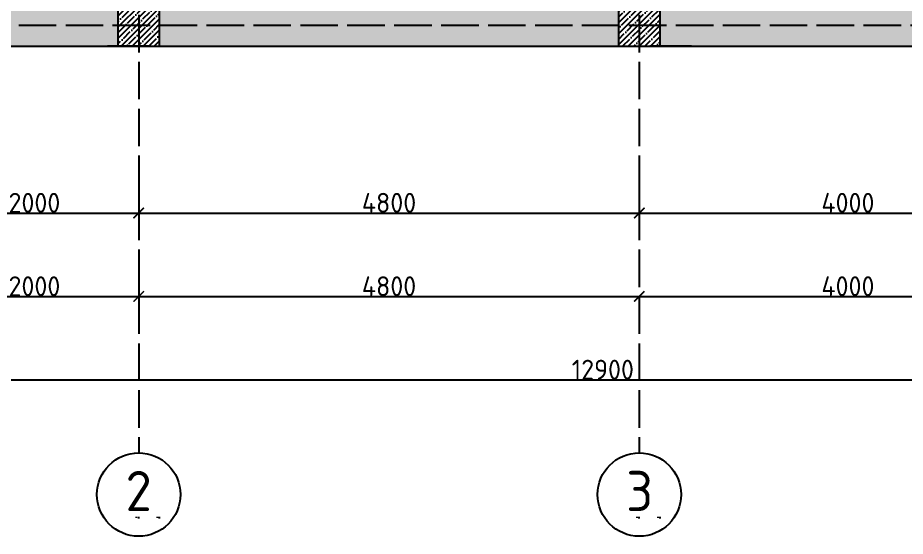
# Model space of a CAD drawing. Header units: millimetres. Extents: x -178199094 to 13669908, y -30538122 to 6091408.
# Drawn here: x 6818640 to 6827149, y 358530 to 363502 of the extents above; entities that cross this region are included whole.
import ezdxf

# ---------------------------------------------------------------- set-up
doc = ezdxf.new("R2010")
doc.units = ezdxf.units.MM
doc.linetypes.add('ACAD_ISO02W100', pattern=[15, 12, -3])
doc.layers.add('Plan 1', color=7, linetype='Continuous')
doc.styles.add('gost', font='GOST Common.ttf')
doc.dimstyles.new('GOST', dxfattribs={"dimtxt": 190, "dimasz": 100, "dimexe": 0.18, "dimexo": 0.06, "dimgap": 3, "dimtad": 1, "dimdec": 0, "dimzin": 0, "dimdsep": 46, "dimtxsty": 'gost', "dimblk": 'ARCHTICK', "dimcen": 0.09, "dimclrt": 256, "dimadec": 0, "dimazin": 0, "dimtfac": 1, "dimtdec": 0, "dimtofl": 0, "dimtmove": 0, "dimatfit": 3, "dimldrblk": 'ARCHTICK', "dimfxl": 200, "dimfxlon": 1, "dimtolj": 1, "dimtzin": 0, "dimarcsym": 0})

# ---------------------------------------------------------------- blocks, each defined once
blk = doc.blocks.new('_ArchTick')
at = {"color": 0, "linetype": 'ByBlock', "const_width": 0.15}
blk.add_lwpolyline([(-0.5, -0.5), (0.5, 0.5)], dxfattribs=at)
blk = doc.blocks.new('*D325')
at = {"color": 0, "lineweight": -2, "transparency": 16777216}
for p, q in [((6817799.9, 361829.8), (6817799.9, 361629.6)), ((6819799.9, 361829.8), (6819799.9, 361629.6)), ((6817799.9, 361629.8), (6819799.9, 361629.8))]:
    blk.add_line(p, q, dxfattribs=at)
at = {"layer": 'Defpoints', "color": 0, "transparency": 16777216}
for p in [(6817799.9, 363429.8), (6819799.9, 363429.8), (6819799.9, 361629.8)]:
    blk.add_point(p, dxfattribs=at)
at = {"color": 0, "lineweight": -2, "transparency": 16777216, "xscale": 100, "yscale": 100, "zscale": 100, "rotation": 180}
blk.add_blockref('_ArchTick', (6817799.9, 361629.8), dxfattribs=at)
at = {"color": 0, "lineweight": -2, "transparency": 16777216, "xscale": 100, "yscale": 100, "zscale": 100}
blk.add_blockref('_ArchTick', (6819799.9, 361629.8), dxfattribs=at)
at = {"transparency": 16777216, "insert": (6818799.9, 361727.8), "char_height": 190, "attachment_point": 5, "style": 'gost'}
blk.add_mtext('\\A1;2000', dxfattribs=at)
blk = doc.blocks.new('*D326')
at = {"color": 0, "lineweight": -2, "transparency": 16777216}
for p, q in [((6819799.9, 361829.8), (6819799.9, 361629.6)), ((6824599.7, 361829.8), (6824599.7, 361629.6)), ((6819799.9, 361629.8), (6824599.7, 361629.8))]:
    blk.add_line(p, q, dxfattribs=at)
at = {"layer": 'Defpoints', "color": 0, "transparency": 16777216}
for p in [(6819799.9, 363429.8), (6824599.7, 363429.8), (6824599.7, 361629.8)]:
    blk.add_point(p, dxfattribs=at)
at = {"color": 0, "lineweight": -2, "transparency": 16777216, "xscale": 100, "yscale": 100, "zscale": 100, "rotation": 180}
blk.add_blockref('_ArchTick', (6819799.9, 361629.8), dxfattribs=at)
at = {"color": 0, "lineweight": -2, "transparency": 16777216, "xscale": 100, "yscale": 100, "zscale": 100}
blk.add_blockref('_ArchTick', (6824599.7, 361629.8), dxfattribs=at)
at = {"transparency": 16777216, "insert": (6822199.8, 361727.8), "char_height": 190, "attachment_point": 5, "style": 'gost'}
blk.add_mtext('\\A1;4800', dxfattribs=at)
blk = doc.blocks.new('*D327')
at = {"color": 0, "lineweight": -2, "transparency": 16777216}
for p, q in [((6824599.7, 361829.8), (6824599.7, 361629.6)), ((6828599.7, 361829.8), (6828599.7, 361629.6)), ((6824599.7, 361629.8), (6828599.7, 361629.8))]:
    blk.add_line(p, q, dxfattribs=at)
at = {"layer": 'Defpoints', "color": 0, "transparency": 16777216}
for p in [(6824599.7, 363429.8), (6828599.7, 363430.1), (6828599.7, 361629.8)]:
    blk.add_point(p, dxfattribs=at)
at = {"color": 0, "lineweight": -2, "transparency": 16777216, "xscale": 100, "yscale": 100, "zscale": 100, "rotation": 180}
blk.add_blockref('_ArchTick', (6824599.7, 361629.8), dxfattribs=at)
at = {"color": 0, "lineweight": -2, "transparency": 16777216, "xscale": 100, "yscale": 100, "zscale": 100}
blk.add_blockref('_ArchTick', (6828599.7, 361629.8), dxfattribs=at)
at = {"transparency": 16777216, "insert": (6826599.7, 361727.8), "char_height": 190, "attachment_point": 5, "style": 'gost'}
blk.add_mtext('\\A1;4000', dxfattribs=at)
blk = doc.blocks.new('*D314')
at = {"color": 0, "lineweight": -2, "transparency": 16777216}
for p, q in [((6817799.9, 361029.8), (6817799.9, 360829.6)), ((6819799.9, 361029.8), (6819799.9, 360829.6)), ((6817799.9, 360829.8), (6819799.9, 360829.8))]:
    blk.add_line(p, q, dxfattribs=at)
at = {"layer": 'Defpoints', "color": 0, "transparency": 16777216}
for p in [(6817799.9, 363429.8), (6819799.9, 363429.8), (6819799.9, 360829.8)]:
    blk.add_point(p, dxfattribs=at)
at = {"color": 0, "lineweight": -2, "transparency": 16777216, "xscale": 100, "yscale": 100, "zscale": 100, "rotation": 180}
blk.add_blockref('_ArchTick', (6817799.9, 360829.8), dxfattribs=at)
at = {"color": 0, "lineweight": -2, "transparency": 16777216, "xscale": 100, "yscale": 100, "zscale": 100}
blk.add_blockref('_ArchTick', (6819799.9, 360829.8), dxfattribs=at)
at = {"transparency": 16777216, "insert": (6818799.9, 360927.8), "char_height": 190, "attachment_point": 5, "style": 'gost'}
blk.add_mtext('\\A1;2000', dxfattribs=at)
blk = doc.blocks.new('*D315')
at = {"color": 0, "lineweight": -2, "transparency": 16777216}
for p, q in [((6819799.9, 361029.8), (6819799.9, 360829.6)), ((6819799.9, 360829.8), (6824599.7, 360829.8)), ((6824599.7, 360829.8), (6824599.7, 360830))]:
    blk.add_line(p, q, dxfattribs=at)
at = {"layer": 'Defpoints', "color": 0, "transparency": 16777216}
for p in [(6819799.9, 363429.8), (6824599.7, 360829.8), (6824599.7, 360829.8)]:
    blk.add_point(p, dxfattribs=at)
at = {"color": 0, "lineweight": -2, "transparency": 16777216, "xscale": 100, "yscale": 100, "zscale": 100, "rotation": 180}
blk.add_blockref('_ArchTick', (6819799.9, 360829.8), dxfattribs=at)
at = {"color": 0, "lineweight": -2, "transparency": 16777216, "xscale": 100, "yscale": 100, "zscale": 100}
blk.add_blockref('_ArchTick', (6824599.7, 360829.8), dxfattribs=at)
at = {"transparency": 16777216, "insert": (6822199.8, 360927.8), "char_height": 190, "attachment_point": 5, "style": 'gost'}
blk.add_mtext('\\A1;4800', dxfattribs=at)
blk = doc.blocks.new('*D316')
at = {"color": 0, "lineweight": -2, "transparency": 16777216}
for p, q in [((6824599.7, 360829.8), (6824599.7, 360830)), ((6824599.7, 360829.8), (6828599.7, 360829.8)), ((6828599.7, 360829.8), (6828599.7, 360830))]:
    blk.add_line(p, q, dxfattribs=at)
at = {"layer": 'Defpoints', "color": 0, "transparency": 16777216}
for p in [(6824599.7, 360829.8), (6828599.7, 360829.8), (6828599.7, 360829.8)]:
    blk.add_point(p, dxfattribs=at)
at = {"color": 0, "lineweight": -2, "transparency": 16777216, "xscale": 100, "yscale": 100, "zscale": 100, "rotation": 180}
blk.add_blockref('_ArchTick', (6824599.7, 360829.8), dxfattribs=at)
at = {"color": 0, "lineweight": -2, "transparency": 16777216, "xscale": 100, "yscale": 100, "zscale": 100}
blk.add_blockref('_ArchTick', (6828599.7, 360829.8), dxfattribs=at)
at = {"transparency": 16777216, "insert": (6826599.7, 360927.8), "char_height": 190, "attachment_point": 5, "style": 'gost'}
blk.add_mtext('\\A1;4000', dxfattribs=at)
blk = doc.blocks.new('*D329')
at = {"color": 0, "lineweight": -2, "transparency": 16777216}
for p, q in [((6817799.9, 360229.8), (6817799.9, 360029.6)), ((6830699.7, 360229.8), (6830699.7, 360029.6)), ((6817799.9, 360029.8), (6830699.7, 360029.8))]:
    blk.add_line(p, q, dxfattribs=at)
at = {"layer": 'Defpoints', "color": 0, "transparency": 16777216}
for p in [(6817799.9, 363429.8), (6830699.7, 363429.8), (6830699.7, 360029.8)]:
    blk.add_point(p, dxfattribs=at)
at = {"color": 0, "lineweight": -2, "transparency": 16777216, "xscale": 100, "yscale": 100, "zscale": 100, "rotation": 180}
blk.add_blockref('_ArchTick', (6817799.9, 360029.8), dxfattribs=at)
at = {"color": 0, "lineweight": -2, "transparency": 16777216, "xscale": 100, "yscale": 100, "zscale": 100}
blk.add_blockref('_ArchTick', (6830699.7, 360029.8), dxfattribs=at)
at = {"transparency": 16777216, "insert": (6824249.8, 360127.8), "char_height": 190, "attachment_point": 5, "style": 'gost'}
blk.add_mtext('\\A1;12900', dxfattribs=at)

msp = doc.modelspace()

# ---------------------------------------------------------------- hatches: boundary and pattern name
at = {"true_color": 0x636466, "transparency": 33554687}
h = msp.add_hatch(color=251, dxfattribs=at)
h.dxf.hatch_style = 1
h.paths.add_polyline_path([(6818199.87655, 373629.79132), (6818339.87655, 373629.79132), (6818339.87655, 373829.79132), (6817999.87655, 373829.79132), (6817999.87655, 373629.79132), (6817799.87655, 373629.79132), (6817799.87655, 373229.79132), (6818199.87655, 373229.79132)])
h.paths.add_polyline_path([(6817799.87655, 373629.79132), (6817599.87655, 373629.79132), (6817599.87655, 373229.79132), (6817799.87655, 373229.79132)])
h.paths.add_polyline_path([(6818339.87655, 374029.79132), (6817999.87655, 374029.79132), (6817999.87655, 373829.79132), (6818339.87655, 373829.79132)])
h.paths.add_polyline_path([(6819599.87655, 374029.79132), (6819299.87655, 374029.79132), (6819299.87655, 373829.79132), (6819599.87655, 373829.79132)])
h.paths.add_polyline_path([(6819599.87655, 373829.79132), (6819299.87655, 373829.79132), (6819299.87655, 373629.79132), (6819599.87655, 373629.79132)])
h.paths.add_polyline_path([(6828399.66617, 374029.79132), (6824799.66617, 374029.79132), (6824799.66617, 373829.79132), (6828399.66617, 373829.79132)])
h.paths.add_polyline_path([(6828399.66617, 373829.79132), (6824799.66617, 373829.79132), (6824799.66617, 373629.79132), (6828399.66617, 373629.79132)])
h.paths.add_polyline_path([(6830499.66617, 374029.79132), (6828799.66617, 374029.79132), (6828799.66617, 373829.79132), (6830499.66617, 373829.79132)])
h.paths.add_polyline_path([(6830499.66617, 373829.79132), (6828799.66617, 373829.79132), (6828799.66617, 373629.79132), (6830499.66617, 373629.79132)])
h.paths.add_polyline_path([(6819599.87655, 363429.79132), (6817999.87655, 363429.79132), (6817999.87655, 363229.79132), (6819599.87655, 363229.79132)])
h.paths.add_polyline_path([(6819599.87655, 363629.79132), (6817999.87655, 363629.79132), (6817999.87655, 363429.79132), (6819599.87655, 363429.79132)])
h.paths.add_polyline_path([(6824399.66617, 363629.79132), (6819999.87655, 363629.79132), (6819999.87655, 363429.79132), (6824399.66617, 363429.79132)])
h.paths.add_polyline_path([(6824399.66617, 363429.79132), (6819999.87655, 363429.79132), (6819999.87655, 363229.79132), (6824399.66617, 363229.79132)])
h.paths.add_polyline_path([(6828399.66617, 363629.79132), (6824799.66617, 363629.79132), (6824799.66617, 363429.79132), (6828399.66617, 363429.79132)])
h.paths.add_polyline_path([(6828399.66617, 363429.79132), (6824799.66617, 363429.79132), (6824799.66617, 363229.79132), (6828399.66617, 363229.79132)])
h.paths.add_polyline_path([(6830499.66617, 363629.79132), (6828799.66617, 363629.79132), (6828799.66617, 363429.79132), (6830499.66617, 363429.79132)])
h.paths.add_polyline_path([(6830499.66617, 363429.79132), (6828799.66617, 363429.79132), (6828799.66617, 363229.79132), (6830499.66617, 363229.79132)])
at = {"transparency": 33554687}
h = msp.add_hatch(dxfattribs=at)
h.set_pattern_fill('ANSI35', color=1, scale=300)
h.set_pattern_definition([(45, (6766606.86, 340752.38), (-53.03301, 53.03301), []), (45, (6766659.89, 340752.38), (-53.03301, 53.03301), [93.75, -18.75, 0, -18.75])])
h.paths.add_polyline_path([(6819999.87655, 363629.79132), (6819599.87655, 363629.79132), (6819599.87655, 363229.79132), (6819999.87655, 363229.79132)])
h = msp.add_hatch(dxfattribs=at)
h.set_pattern_fill('ANSI35', color=1, scale=300)
h.set_pattern_definition([(45, (6766278.48, 340228.76), (-53.03301, 53.03301), []), (45, (6766331.52, 340228.76), (-53.03301, 53.03301), [93.75, -18.75, 0, -18.75])])
h.paths.add_polyline_path([(6824799.66617, 363629.79132), (6824399.66617, 363629.79132), (6824399.66617, 363229.79132), (6824799.66617, 363229.79132)])

# ---------------------------------------------------------------- linework, layer by layer
for points in [[(6819599.87655, 363229.79132), (6819999.87655, 363229.79132), (6819999.87655, 363629.79132), (6819599.87655, 363629.79132)], [(6824399.66617, 363229.79132), (6824799.66617, 363229.79132), (6824799.66617, 363629.79132), (6824399.66617, 363629.79132)]]:
    msp.add_lwpolyline(points, close=True)
at = {"color": 18, "true_color": 0x000000}
msp.add_lwpolyline([(6817999.87655, 363229.79132), (6830899.66617, 363229.79132)], dxfattribs=at)
at = {"color": 152, "true_color": 0x2776bb}
for points in [[(6819899.87655, 363229.79132), (6819499.87655, 363229.79132)], [(6825099.66617, 363229.79132), (6824699.66617, 363229.79132)]]:
    msp.add_lwpolyline(points, dxfattribs=at)
at = {"color": 18, "true_color": 0x000000}
for centre in [(6819799.87655, 358929.97132), (6824599.66617, 358929.97132)]:
    msp.add_circle(centre, 400, dxfattribs=at)
at = {"layer": 'Plan 1', "color": 251, "linetype": 'ACAD_ISO02W100', "ltscale": 30, "true_color": 0x636466}
for p, q in [((6817799.87655, 361629.79132), (6830749.87655, 361629.79132)), ((6817799.87655, 360829.79132), (6830749.87655, 360829.79132)), ((6817799.87655, 360029.79132), (6830749.87655, 360029.79132)), ((6819779.94907, 358705.09699), (6819779.94907, 358717.61079)), ((6819799.87655, 358705.09699), (6819799.87655, 358717.61079)), ((6819799.87655, 358699.99198), (6819799.87655, 358712.50578)), ((6819979.94907, 358705.09699), (6819979.94907, 358717.61079)), ((6819999.87655, 358705.09699), (6819999.87655, 358717.61079)), ((6819999.87655, 358699.99198), (6819999.87655, 358712.50578)), ((6824579.73869, 358705.09699), (6824579.73869, 358717.61079)), ((6824599.66617, 358705.09699), (6824599.66617, 358717.61079)), ((6824599.66617, 358699.99198), (6824599.66617, 358712.50578)), ((6824779.73869, 358705.09699), (6824779.73869, 358717.61079)), ((6824799.66617, 358705.09699), (6824799.66617, 358717.61079)), ((6824799.66617, 358699.99198), (6824799.66617, 358712.50578))]:
    msp.add_line(p, q, dxfattribs=at)
for points in [[(6819799.87655, 377929.97132), (6819799.87655, 359329.97132)], [(6824599.66617, 377929.97132), (6824599.66617, 359329.97132)], [(6813699.87655, 363429.79132), (6834849.87655, 363429.79132)]]:
    msp.add_lwpolyline(points, dxfattribs=at)

# ---------------------------------------------------------------- texts
at = {"layer": 'Plan 1', "char_height": 384.87481, "attachment_point": 1, "style": 'gost'}
for s, insert in [('2', (6819673.97695, 359156.16611)), ('3', (6824473.76658, 359156.16611))]:
    msp.add_mtext_dynamic_manual_height_columns(s, width=384.8748082, gutter_width=0.54982, heights=[0], dxfattribs=dict(at, insert=insert))

# ---------------------------------------------------------------- dimensions: what is measured, and where the dimension line sits
at = {"color": 18, "true_color": 0x000000}
for base, p2, picture, middle in [((6819799.87655, 361629.79132), (6819799.87655, 363429.79132), '*D325', (6818799.87655, 361727.79132)), ((6819799.87655, 360829.79132), (6819799.87655, 363429.79132), '*D314', (6818799.87655, 360927.79132)), ((6830699.66617, 360029.79132), (6830699.66617, 363429.79132), '*D329', (6824249.77136, 360127.79132))]:
    dim = msp.add_linear_dim(base=base, p1=(6817799.87655, 363429.79132), p2=p2, dimstyle='GOST', dxfattribs=at)
    dim.commit()
    dim.dimension.update_dxf_attribs({"geometry": picture, "text_midpoint": middle})
for base, p1, p2, picture, middle in [((6824599.66617, 361629.79132), (6819799.87655, 363429.79132), (6824599.66617, 363429.79132), '*D326', (6822199.77136, 361727.79132)), ((6824599.66617, 360829.79132), (6819799.87655, 363429.79132), (6824599.66617, 360829.79132), '*D315', (6822199.77136, 360927.79132)), ((6828599.66617, 361629.79132), (6824599.66617, 363429.79132), (6828599.66617, 363430.12683), '*D327', (6826599.66617, 361727.79132)), ((6828599.66617, 360829.79132), (6824599.66617, 360829.79132), (6828599.66617, 360829.79132), '*D316', (6826599.66617, 360927.79132))]:
    dim = msp.add_linear_dim(base=base, p1=p1, p2=p2, dimstyle='GOST', override={"dimtmove": 1}, dxfattribs=at)
    dim.commit()
    dim.dimension.update_dxf_attribs({"geometry": picture, "text_midpoint": middle})

doc.saveas('drawing.dxf')
